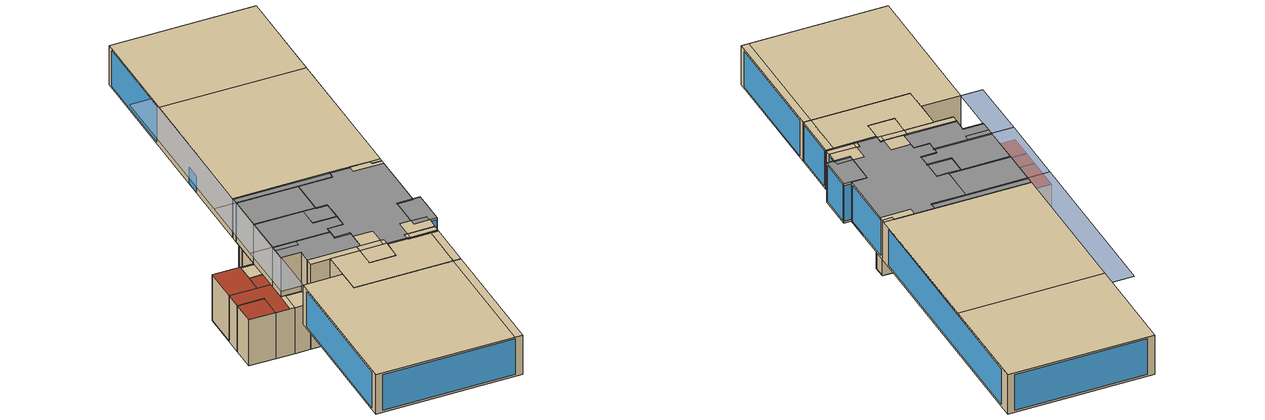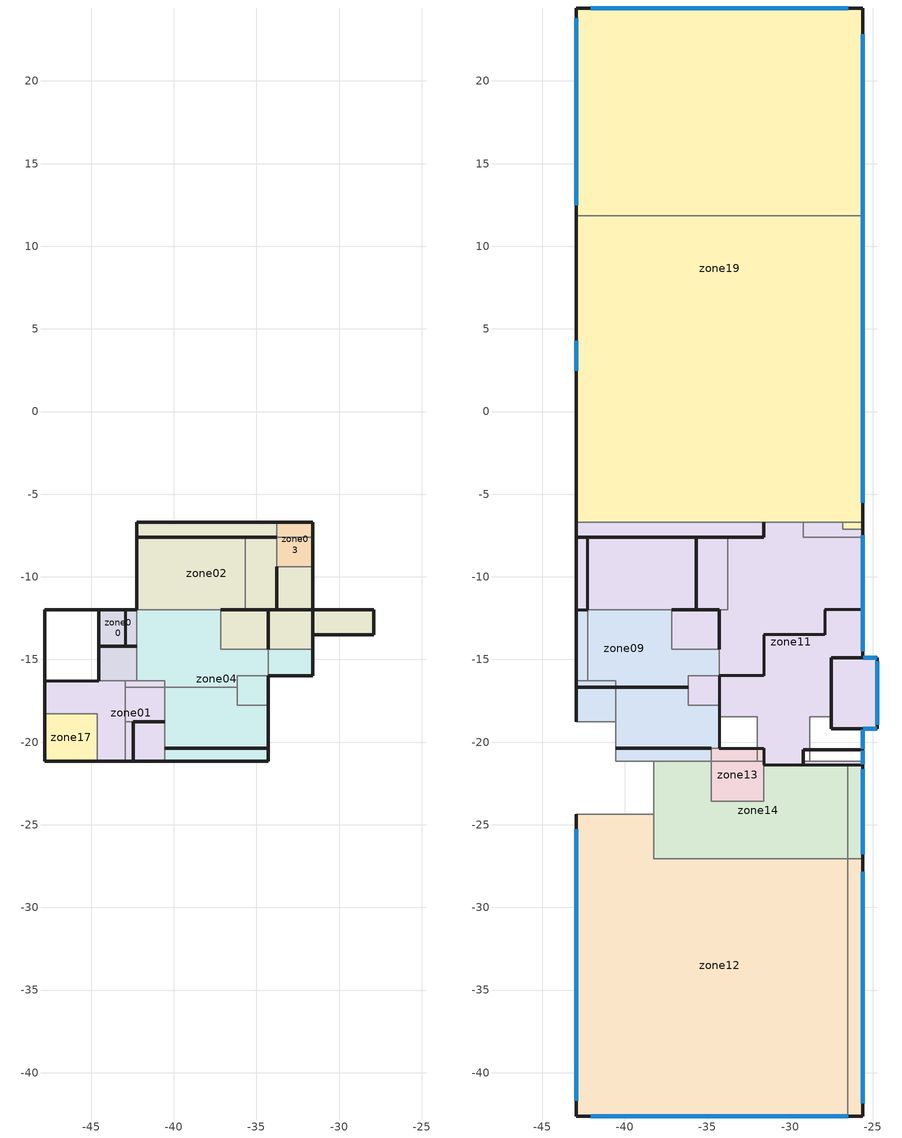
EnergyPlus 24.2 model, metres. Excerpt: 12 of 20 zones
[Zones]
zone01
 floor ground (FL_POLIMI-LC_GroundFloor): -40.55,-16.29 -40.55,-18.78 -42.44,-18.78 -42.44,-21.17 -44.63,-21.17 -44.63,-18.28 -47.82,-18.28 -47.82,-16.29 z-5.95; -40.55,-18.78 -40.55,-21.17 -42.44,-21.17 -42.44,-18.78 z-5.95
 wall outside (WL_POLIMI-LC_FC300): -47.82,-16.29 -47.82,-18.28 / -40.55,-21.17 -42.44,-21.17 -42.44,-18.78 -40.55,-18.78 z-5.95:0.05
 wall outside (WL_POLIMI-LC_IW02): -42.44,-21.17 -44.63,-21.17 z-5.95:0.05
 wall to zone10 (FL_POLIMI-LC_InternalFloor_IH-E): -42.94,-18.78 -42.94,-21.17 -42.44,-21.17 -42.44,-18.78 z0.05
 wall to zone09 (FL_POLIMI-LC_InternalFloor_IH-IH_Toilet): -42.94,-16.68 -42.94,-18.78 -40.55,-18.78 -40.55,-16.68 z0.05; -42.94,-16.29 -42.94,-16.68 -40.55,-16.68 -40.55,-16.29 z0.05
 wall to zone04 (WL_POLIMI-LC_IW02): -40.55,-18.78 -40.55,-16.29 / -42.24,-16.29 -40.55,-16.29 z-5.95:0.05
 wall to zone00 (WL_POLIMI-LC_IW04): -42.24,-16.29 -44.53,-16.29 -47.82,-16.29 z-5.95:0.05
 wall to zone17 (WL_POLIMI-LC_IW02): -47.82,-18.28 -44.63,-18.28 -44.63,-21.17 z-5.95:0.05
 wall to zone10 (Generic Interior Floor): -42.44,-18.78 -42.44,-21.17 -40.55,-21.17 -40.55,-18.78 z0.05
 wall to zone04 (WL_POLIMI-LC_FC300): -40.55,-20.38 -40.55,-21.17 / -40.55,-20.38 -40.55,-18.78 z-5.95:0.05
 roof outside (RF_POLIMI-LC_IH-E): -47.82,-16.29 -47.82,-18.28 -44.63,-18.28 -44.63,-21.17 -42.94,-21.17 -42.94,-16.29 z0.05
zone17
 floor ground (FL_POLIMI-LC_GroundFloor): -44.63,-18.28 -44.63,-21.17 -47.82,-21.17 -47.82,-18.28 z-5.95
 wall outside (WL_POLIMI-LC_IW02): -47.82,-21.17 -44.63,-21.17 z-5.95:0.05
 wall outside (WL_POLIMI-LC_FC300): -47.82,-18.28 -47.82,-21.17 z-5.95:0.05
 roof outside (RF_POLIMI-LC_IH-E): -47.82,-18.28 -47.82,-21.17 -44.63,-21.17 -44.63,-18.28 z0.05
zone04
 floor to zone09 (Generic Interior Floor): -34.77,-20.38 -34.77,-21.17 -40.55,-21.17 -40.55,-20.38 z0.05
 floor to zone13 (FL_POLIMI-LC_InternalFloor_IH-E): -34.27,-20.38 -34.27,-21.17 -34.77,-21.17 -34.77,-20.38 z0.05
 floor ground (FL_POLIMI-LC_GroundFloor): -34.27,-20.38 -34.27,-21.17 -40.55,-21.17 -40.55,-20.38 z-5.95; -31.58,-14.39 -31.58,-15.99 -34.27,-15.99 -34.27,-20.38 -40.55,-20.38 -40.55,-16.29 -42.24,-16.29 -42.24,-12 -37.16,-12 -37.16,-14.39 z-5.95
 floor to zone11 (FL_POLIMI-LC_InternalFloor_IH-E): -31.58,-14.39 -31.58,-15.99 -34.27,-15.99 -34.27,-14.39 z0.05; -34.27,-15.99 -34.27,-17.78 -36.17,-17.78 -36.17,-15.99 z0.05
 wall outside (WL_POLIMI-LC_IW03): -34.27,-20.38 -40.55,-20.38 / -34.27,-20.38 -34.27,-21.17 -40.55,-21.17 z-5.95:0.05
 wall outside (WL_POLIMI-LC_IW02): -31.58,-14.39 -31.58,-15.99 -34.27,-15.99 / -34.27,-20.38 -34.27,-15.99 z-5.95:0.05
 wall to zone09 (FL_POLIMI-LC_InternalFloor_IH-IH_Toilet): -42.24,-12 -42.24,-16.29 -40.55,-16.29 -40.55,-16.68 -36.17,-16.68 -36.17,-15.99 -34.27,-15.99 -34.27,-14.39 -37.16,-14.39 -37.16,-12 z0.05; -40.55,-16.68 -40.55,-20.38 -34.27,-20.38 -34.27,-17.78 -36.17,-17.78 -36.17,-16.68 z0.05
 wall to zone02 (WL_POLIMI-LC_IW02): -34.27,-14.39 -31.58,-14.39 z-5.95:0.05
 wall to zone02 (WL_POLIMI-LC_FC300): -34.27,-14.39 -37.16,-14.39 -37.16,-12 z-5.95:0.05
 wall to zone02 (WL_POLIMI-LC_IW01): -42.24,-12 -37.16,-12 z-5.95:0.05
 wall to zone00 (WL_POLIMI-LC_IW04): -42.24,-12 -42.24,-14.19 / -42.24,-16.29 -42.24,-14.19 z-5.95:0.05
zone02
 floor to zone11 (FL_POLIMI-LC_InternalFloor_IH-E): -27.9,-12 -27.9,-13.49 -31.58,-13.49 -31.58,-12 z0.05; -31.58,-12 -31.58,-14.39 -34.27,-14.39 -34.27,-12 z0.05; -31.58,-9.4 -31.58,-12 -33.77,-12 -33.77,-9.4 z0.05
 floor ground (FL_POLIMI-LC_GroundFloor): -31.58,-12 -31.58,-14.39 -34.27,-14.39 -34.27,-12 z-5.95; -34.27,-12 -34.27,-14.39 -37.16,-14.39 -37.16,-12 z-5.95; -33.77,-7.61 -33.77,-12 -42.24,-12 -42.24,-7.61 z-5.95; -31.58,-9.4 -31.58,-12 -33.77,-12 -33.77,-9.4 z-5.95; -33.77,-6.71 -33.77,-7.61 -42.24,-7.61 -42.24,-6.71 z-5.95
 floor to zone11 (Generic Interior Floor): -34.27,-12 -34.27,-14.39 -37.16,-14.39 -37.16,-12 z0.05; -35.67,-7.61 -35.67,-12 -42.24,-12 -42.24,-7.61 z0.05; -33.77,-6.71 -33.77,-7.61 -42.24,-7.61 -42.24,-6.71 z0.05
 wall outside (WL_POLIMI-LC_IW02): -42.24,-12 -42.24,-7.61 / -33.77,-9.4 -33.77,-12 -34.27,-12 / -31.58,-9.4 -31.58,-12 -27.9,-12 -27.9,-13.49 -31.58,-13.49 -31.58,-14.39 / -31.58,-12 -31.58,-13.49 / -31.58,-12 -33.77,-12 z-5.95:0.05
 wall outside (WL_POLIMI-LC_FC300): -37.16,-12 -34.27,-12 -34.27,-14.39 z-5.95:0.05
 wall outside (WL_POLIMI-LC_IW01): -33.77,-7.61 -42.24,-7.61 z-5.95:0.05
 wall outside (WL_POLIMI-LC_IW03): -42.24,-7.61 -42.24,-6.71 -33.77,-6.71 z-5.95:0.05
 wall ground (FL_POLIMI-LC_GroundFloor): -31.58,-12 -31.58,-13.49 -27.9,-13.49 -27.9,-12 z-5.95
 wall to zone11 (FL_POLIMI-LC_InternalFloor_IH-E): -35.67,-7.61 -35.67,-12 -33.77,-12 -33.77,-7.61 z0.05
 wall to zone03 (WL_POLIMI-LC_IW01): -33.77,-7.61 -33.77,-9.4 z-5.95:0.05
 wall to zone03 (WL_POLIMI-LC_IW02): -31.58,-9.4 -33.77,-9.4 z-5.95:0.05
 wall to zone03 (WL_POLIMI-LC_IW03): -33.77,-6.71 -33.77,-7.61 z-5.95:0.05
zone03
 floor ground (FL_POLIMI-LC_GroundFloor): -31.58,-6.71 -31.58,-9.4 -33.77,-9.4 -33.77,-6.71 z-5.95
 wall outside (WL_POLIMI-LC_IW02): -31.58,-9.4 -31.58,-6.71 -33.77,-6.71 z-5.95:0.05
 wall to zone11 (FL_POLIMI-LC_InternalFloor_IH-E): -33.77,-6.71 -33.77,-7.61 -31.58,-7.61 -31.58,-6.71 z0.05; -33.77,-7.61 -33.77,-9.4 -31.58,-9.4 -31.58,-7.61 z0.05
zone00
 floor ground (FL_POLIMI-LC_GroundFloor): -42.24,-14.19 -42.24,-16.29 -44.53,-16.29 -44.53,-14.19 z-5.95; -42.24,-12 -42.24,-14.19 -44.53,-14.19 -44.53,-12 z-5.95
 floor to zone09 (FL_POLIMI-LC_InternalFloor_IH-IH_Toilet): -42.24,-14.19 -42.24,-16.29 -42.94,-16.29 -42.94,-14.19 z0.05; -42.24,-12 -42.24,-14.19 -42.94,-14.19 -42.94,-12 z0.05
 wall outside (WL_POLIMI-LC_IW05_Toilet): -44.53,-12 -44.53,-14.19 -44.53,-16.29 / -44.53,-14.19 -42.24,-14.19 z-5.95:0.05
 wall outside (WL_POLIMI-LC_IW04): -44.53,-12 -47.82,-12 / -44.53,-12 -42.24,-12 z-5.95:0.05
 wall outside (WL_POLIMI-LC_FC300): -47.82,-16.29 -47.82,-12 z-5.95:0.05
 wall outside (RF_POLIMI-LC_IH-E): -42.94,-12 -42.94,-14.19 -44.53,-14.19 -44.53,-12 z0.05
 wall ground (FL_POLIMI-LC_GroundFloor): -47.82,-12 -47.82,-16.29 -44.53,-16.29 -44.53,-12 z-5.95
 roof outside (RF_POLIMI-LC_IH-E): -44.53,-14.19 -44.53,-16.29 -42.94,-16.29 -42.94,-14.19 z0.05; -47.82,-12 -47.82,-16.29 -44.53,-16.29 -44.53,-12 z0.05
zone12
 floor outside (FL_POLIMI-LC_InternalFloor_IH-E): -25.61,-27.06 -25.61,-42.62 -42.94,-42.62 -42.94,-24.36 -38.26,-24.36 -38.26,-27.06 z0.05
 wall outside (WL_POLIMI-LC_EW02): -42.94,-24.36 -42.94,-42.62 -25.61,-42.62 -25.61,-27.06 z0.05:5.17
 wall to zone14 (WL_POLIMI-LC_IW02): -25.61,-27.06 -38.26,-27.06 -38.26,-24.36 z0.05:5.17
 wall to zone08 (FL_POLIMI-LC_InternalFloor_IH-E): -26.5,-27.06 -26.5,-42.62 -25.61,-42.62 -25.61,-27.06 z5.17
 wall to zone18 (FL_POLIMI-LC_InternalFloor_IH-E): -42.94,-24.36 -42.94,-42.62 -26.5,-42.62 -26.5,-27.06 -38.26,-27.06 -38.26,-24.36 z5.17
 wall to zone10 (WL_POLIMI-LC_IW02): -38.26,-24.36 -42.94,-24.36 z0.05:5.17
 window (curtainWallWindowConstruction_U0.9_SHGC0.67_VT0.8): -25.61,-41.84 -25.61,-27.84 / -42.07,-42.62 -26.48,-42.62 z0.31:4.91
 window (curtainWallWindowConstruction_U0.9_SHGC0.67_VT0.58): -42.94,-25.28 -42.94,-41.71 z0.31:4.91
zone14
 floor outside (FL_POLIMI-LC_InternalFloor_IH-E): -25.61,-21.37 -25.61,-27.06 -38.26,-27.06 -38.26,-21.17 -34.77,-21.17 -34.77,-23.57 -31.58,-23.57 -31.58,-21.37 z0.05
 wall outside (WL_POLIMI-LC_EW02): -25.61,-27.06 -25.61,-21.37 z0.05:5.17
 wall to zone18 (FL_POLIMI-LC_InternalFloor_IH-E): -38.26,-21.17 -38.26,-27.06 -26.5,-27.06 -26.5,-21.37 -31.58,-21.37 -31.58,-23.57 -34.77,-23.57 -34.77,-21.17 z5.17
 wall to zone08 (FL_POLIMI-LC_InternalFloor_IH-E): -26.5,-21.37 -26.5,-27.06 -25.61,-27.06 -25.61,-21.37 z5.17
 wall to zone10 (WL_POLIMI-LC_IW02): -38.26,-21.17 -38.26,-24.36 z0.05:5.17
 wall to zone09 (WL_POLIMI-LC_IW03): -34.77,-21.17 -38.26,-21.17 z0.05:5.17
 wall to zone13 (WL_POLIMI-LC_IW02): -31.58,-21.37 -31.58,-23.57 -34.77,-23.57 -34.77,-21.17 z0.05:5.17
 wall to zone11 (WL_POLIMI-LC_IW02): -29.19,-21.37 -31.58,-21.37 z0.05:5.17
 wall to zone11 (WL_POLIMI-LC_IW03): -25.61,-21.37 -29.19,-21.37 z0.05:5.17
 window (curtainWallWindowConstruction_U0.9_SHGC0.67_VT0.8): -25.61,-26.77 -25.61,-21.66 z0.31:4.91
zone09
 floor to zone07 (FL_POLIMI-LC_InternalFloor_IH-IH_Toilet): -34.27,-17.78 -34.27,-20.38 -40.55,-20.38 -40.55,-18.78 -42.94,-18.78 -42.94,-17.38 -40.15,-17.38 -40.15,-16.68 -36.17,-16.68 -36.17,-17.78 z5.17; -40.15,-16.68 -40.15,-17.38 -42.94,-17.38 -42.94,-16.68 z5.17; -34.27,-14.39 -34.27,-15.99 -36.17,-15.99 -36.17,-16.68 -42.94,-16.68 -42.94,-12 -37.16,-12 -37.16,-14.39 z5.17
 wall outside (WL_POLIMI-LC_IW06_Toilet): -34.77,-20.38 -40.55,-20.38 z0.05:5.17
 wall outside (WL_POLIMI-LC_IW05_Toilet): -36.17,-16.68 -42.94,-16.68 z0.05:5.17
 wall outside (WL_POLIMI-LC_EW03): -42.94,-12 -42.94,-16.68 -42.94,-18.78 z0.05:5.17
 wall to zone13 (WL_POLIMI-LC_IW03): -34.77,-21.17 -34.77,-20.38 z0.05:5.17
 wall to zone10 (WL_POLIMI-LC_IW03): -38.26,-21.17 -40.55,-21.17 z0.05:5.17
 wall to zone07 (Generic Interior Floor): -40.55,-20.38 -40.55,-21.17 -34.77,-21.17 -34.77,-20.38 z5.17
 wall to zone10 (WL_POLIMI-LC_FC300): -40.55,-21.17 -40.55,-20.38 -40.55,-18.78 -42.94,-18.78 z0.05:5.17
 wall to zone11 (WL_POLIMI-LC_IW04): -34.27,-14.39 -34.27,-15.99 -36.17,-15.99 -36.17,-16.68 -36.17,-17.78 -34.27,-17.78 -34.27,-20.38 z0.05:5.17
 wall to zone13 (WL_POLIMI-LC_IW04): -34.27,-20.38 -34.77,-20.38 z0.05:5.17
 wall to zone11 (WL_POLIMI-LC_FC300): -34.27,-14.39 -37.16,-14.39 -37.16,-12 z0.05:5.17
 wall to zone11 (WL_POLIMI-LC_IW01): -37.16,-12 -42.94,-12 z0.05:5.17
zone13
 floor outside (FL_POLIMI-LC_InternalFloor_IH-E): -31.58,-20.38 -31.58,-23.57 -34.77,-23.57 -34.77,-21.17 -34.27,-21.17 -34.27,-20.38 z0.05
 wall to zone11 (WL_POLIMI-LC_IW02): -31.58,-21.37 -31.58,-20.38 -34.27,-20.38 z0.05:5.17
 wall to zone18 (FL_POLIMI-LC_InternalFloor_IH-E): -34.77,-21.17 -34.77,-23.57 -31.58,-23.57 -31.58,-21.17 z5.17
 wall to zone08 (FL_POLIMI-LC_InternalFloor_IH-E): -31.98,-20.38 -31.98,-21.17 -31.58,-21.17 -31.58,-20.38 z5.17
 wall to zone07 (FL_POLIMI-LC_InternalFloor_IH-E): -34.77,-20.38 -34.77,-21.17 -31.98,-21.17 -31.98,-20.38 z5.17
zone11
 floor outside (FL_POLIMI-LC_InternalFloor_IH-E): -25.61,-7.11 -25.61,-12 -31.58,-12 -31.58,-6.71 -26.8,-6.71 -26.8,-7.11 z0.05; -24.71,-14.89 -24.71,-19.18 -27.5,-19.18 -27.5,-14.89 z0.05; -42.24,-6.71 -42.24,-7.61 -42.94,-7.61 -42.94,-6.71 z0.05
 floor to zone08 (FL_POLIMI-LC_InternalFloor_IH-E): -25.61,-7.61 -25.61,-14.89 -27.5,-14.89 -27.5,-18.48 -28.8,-18.48 -28.8,-20.48 -29.19,-20.48 -29.19,-21.17 -31.58,-21.17 -31.58,-20.38 -31.98,-20.38 -31.98,-18.48 -34.27,-18.48 -34.27,-17.78 -36.17,-17.78 -36.17,-15.99 -34.27,-15.99 -34.27,-12 -35.67,-12 -35.67,-7.61 -31.58,-7.61 -31.58,-6.71 -29.19,-6.71 -29.19,-7.61 z5.17; -24.71,-14.89 -24.71,-19.18 -25.61,-19.18 -25.61,-18.48 -27.5,-18.48 -27.5,-14.89 z5.17; -25.61,-21.17 -25.61,-21.37 -26.5,-21.37 -26.5,-21.17 z5.17
 floor to zone18 (FL_POLIMI-LC_InternalFloor_IH-E): -29.19,-21.17 -29.19,-21.37 -31.58,-21.37 -31.58,-21.17 z5.17; -26.5,-21.17 -26.5,-21.37 -29.19,-21.37 -29.19,-21.17 z5.17
 floor to zone03 (FL_POLIMI-LC_InternalFloor_IH-E): -31.58,-7.61 -31.58,-9.4 -33.77,-9.4 -33.77,-7.61 z0.05; -31.58,-6.71 -31.58,-7.61 -33.77,-7.61 -33.77,-6.71 z0.05
 floor to zone06 (FL_POLIMI-LC_InternalFloor_IH-E): -25.61,-18.48 -25.61,-19.18 -27.5,-19.18 -27.5,-18.48 z5.17
 floor to zone08 (Generic Interior Floor): -34.27,-12 -34.27,-14.39 -37.16,-14.39 -37.16,-12 z5.17; -35.67,-7.61 -35.67,-12 -42.94,-12 -42.94,-7.61 z5.17; -31.58,-6.71 -31.58,-7.61 -42.94,-7.61 -42.94,-6.71 z5.17
 wall outside (WL_POLIMI-LC_EW02): -25.61,-20.48 -25.61,-19.18 -24.71,-19.18 -24.71,-14.89 -25.61,-14.89 -25.61,-7.11 / -35.67,-7.61 -35.67,-12 / -25.61,-20.48 -25.61,-21.37 z0.05:5.17
 wall outside (WL_POLIMI-LC_IW02): -25.61,-19.18 -27.5,-19.18 -27.5,-14.89 -25.61,-14.89 z0.05:5.17
 wall outside (WL_POLIMI-LC_IW03): -29.19,-21.37 -29.19,-20.48 -25.61,-20.48 / -31.58,-6.71 -31.58,-7.61 -35.67,-7.61 z0.05:5.17
 wall outside (FL_POLIMI-LC_InternalFloor_IH-E): -31.58,-13.49 -31.58,-15.99 -34.27,-15.99 -34.27,-20.38 -31.58,-20.38 -31.58,-21.37 -29.19,-21.37 -29.19,-20.48 -25.61,-20.48 -25.61,-19.18 -27.5,-19.18 -27.5,-14.89 -25.61,-14.89 -25.61,-12 -27.9,-12 -27.9,-13.49 z0.05; -29.19,-20.48 -29.19,-21.37 -25.61,-21.37 -25.61,-20.48 z0.05; -42.94,-7.61 -42.94,-12 -42.24,-12 -42.24,-7.61 z0.05
 wall outside (WL_POLIMI-LC_FC300): -35.67,-12 -34.27,-12 -34.27,-14.39 / -35.67,-12 -37.16,-12 z0.05:5.17
 wall outside (WL_POLIMI-LC_IW01): -35.67,-7.61 -42.94,-7.61 z0.05:5.17
 wall outside (WL_POLIMI-LC_EW03): -42.94,-7.61 -42.94,-12 z0.05:5.17
 wall outside (WL_POLIMI-LC_EW05): -42.94,-6.71 -42.94,-7.61 z0.05:5.17
 wall to zone06 (FL_POLIMI-LC_InternalFloor_IH-E): -28.8,-18.48 -28.8,-20.48 -25.61,-20.48 -25.61,-19.18 -27.5,-19.18 -27.5,-18.48 z5.17; -28.8,-20.48 -28.8,-21.17 -25.61,-21.17 -25.61,-20.48 z5.17
 wall to zone07 (FL_POLIMI-LC_InternalFloor_IH-IH_Toilet): -34.27,-18.48 -34.27,-20.38 -31.98,-20.38 -31.98,-18.48 z5.17
 wall to zone19 (WL_POLIMI-LC_IW02): -26.8,-7.11 -26.8,-6.71 -31.58,-6.71 / -26.8,-7.11 -25.61,-7.11 z0.05:5.17
 wall to zone08 (FL_POLIMI-LC_InternalFloor_IH-E): -29.19,-6.71 -29.19,-7.61 -25.61,-7.61 -25.61,-7.11 -26.8,-7.11 -26.8,-6.71 z5.17; -29.19,-20.48 -29.19,-21.17 -28.8,-21.17 -28.8,-20.48 z5.17
 wall to zone19 (WL_POLIMI-LC_IW03): -31.58,-6.71 -42.94,-6.71 z0.05:5.17
 window (curtainWallWindowConstruction_U0.9_SHGC0.67_VT0.8): -25.61,-20.41 -25.61,-19.24 / -25.61,-14.5 -25.61,-7.5 / -25.56,-19.18 -24.76,-19.18 / -24.71,-18.96 -24.71,-15.1 / -25.61,-20.52 -25.61,-21.33 z0.31:4.91
 window (curtainWallWindowConstruction_U0.9_SHGC0.67_VT0.58): -24.76,-14.89 -25.56,-14.89 z0.31:4.91
zone19
 floor outside (FL_POLIMI-LC_InternalFloor_IH-E): -25.61,24.41 -25.61,-7.11 -26.8,-7.11 -26.8,-6.71 -42.94,-6.71 -42.94,24.41 z0.05
 wall outside (WL_POLIMI-LC_EW02): -25.61,-7.11 -25.61,24.41 -42.94,24.41 z0.05:5.17
 wall outside (WL_POLIMI-LC_EW05): -42.94,24.41 -42.94,-6.71 z0.05:5.17
 wall to zone16 (FL_POLIMI-LC_InternalFloor_IH-E): -42.94,24.41 -42.94,11.85 -25.61,11.85 -25.61,24.41 z5.17
 wall to zone15 (FL_POLIMI-LC_InternalFloor_IH-E): -42.94,11.85 -42.94,-6.71 -25.61,-6.71 -25.61,11.85 z5.17
 wall to zone08 (FL_POLIMI-LC_InternalFloor_IH-E): -26.8,-6.71 -26.8,-7.11 -25.61,-7.11 -25.61,-6.71 z5.17
 window (curtainWallWindowConstruction_U0.9_SHGC0.67_VT0.8): -25.61,-5.53 -25.61,22.84 z0.31:4.91
 window (curtainWallWindowConstruction_U0.9_SHGC0.67_VT0.58): -26.48,24.41 -42.07,24.41 / -42.94,23.79 -42.94,12.47 z0.31:4.91
 window (windowConstruction_U0.9_SHGC0.67_VT0.58): -42.94,4.28 -42.94,2.48 z0.1:2.2
shading: -42.94,-16.68 -42.94,-24.36 -45.53,-24.36 -45.53,-16.68 z5.17; -42.94,-7.61 -42.94,-16.68 -45.53,-16.68 -45.53,-7.61 z5.17; -42.94,13.64 -42.94,-7.61 -45.53,-7.61 -45.53,13.64 z5.17
[Building]
building10: North Axis=45; Terrain=City; Solar Distribution=FullExterior
[SizingPeriod:DesignDay] Day of Month=21; DryBulb Temperature Range Modifier Type=DefaultMultipliers; Barometric Pressure=75958; Wind Direction=0; Rain Indicator=No; Snow Indicator=No; Daylight Saving Time Indicator=No; Solar Model Indicator=ASHRAEClearSky
Name | Month | Day Type | Maximum DryBulb Temperature | Daily DryBulb Temperature Range | Humidity Condition Type | Wetbulb or DewPoint at Maximum DryBulb | Wind Speed | Sky Clearness
Grigna.Settentrion Ann Htg 99.6% Condns DB | 3 | WinterDesignDay | -12.1 | 0 | Wetbulb | -12.1 | 6.71 | 0
Grigna.Settentrion Ann Clg .4% Condns DP=>MDB | 8 | SummerDesignDay | 25.8 | 9 | Dewpoint | 17.7 | 3.35 | 1
[Site:WaterMainsTemperature]
Calculation Method=Correlation; Annual Average Outdoor Air Temperature=6.85; Maximum Difference In Monthly Average Outdoor Air Temperatures=4
[Material] Thermal Absorptance=0.9
Name | Roughness | Thickness | Conductivity | Density | Specific Heat | Solar Absorptance | Visible Absorptance
Generic LW Concrete | MediumRough | 0.1 | 0.53 | 1280 | 840 | 0.8 | 0.8
Generic Ceiling Air Gap | Smooth | 0.1 | 0.556 | 1.28 | 1000 | 0.7 | 0.7
Generic Acoustic Tile | MediumSmooth | 0.02 | 0.06 | 368 | 590 | 0.2 | 0.2
[MATERIAL] Roughness=MediumRough; Solar Absorptance=0.7; Visible Absorptance=0.7
Name | Thickness | Conductivity | Density | Specific Heat | Thermal Absorptance
dtu_MT_POLIMI_Intonaco gesso puro-0.01; dtu_MT__POLIMI_Intonaco interno-0.01 | 0.01 | 0.35 | 1200 | 999 | 0.9
dtu_MT_POLIMI_Camera d'aria fortemente ventilata-0.35 | 0.35 | 0.285 | 1 | 1004 | 0.7
dtu_MT_POLIMI_Isolante rigido-0.1 | 0.1 | 0.04 | 30 | 1452 | 0.95
dtu_MT_POLIMI_Isolante rigido-0.08 | 0.08 | 0.04 | 30 | 1452 | 0.95
Calcestruzzo- gettato in opera-0.26 | 0.26 | 1.046 | 2300 | 657 | 0.95
dtu_MT__POLIMI_Intonaco interno-0.015 | 0.015 | 0.35 | 1200 | 999 | 0.9
dtu_MT_POLIMI_Piastrelle-0.015 | 0.015 | 1.3 | 2300 | 839 | 0.9
dtu_MT_Solaio laterocemento-0.15 | 0.15 | 0.66 | 1100 | 839 | 0.95
dtu_MT_POLIMI_Pavimento industriale-0.06 | 0.06 | 1.046 | 2300 | 657 | 0.95
dtu_MT_POLIMI_Magrone-0.1 | 0.1 | 1.046 | 2300 | 657 | 0.95
dtu_MT_POLIMI_CLS-0.25 | 0.25 | 1.046 | 2300 | 657 | 0.95
dtu_MT_POLIMI_Camera d'aria non ventilata-0.065 | 0.065 | 1 | 1 | 1003 | 0.7
dtu_MT_Massetto-0.15 | 0.15 | 1.2 | 1700 | 1000 | 0.95
dtu_MT_POLIMI_CLS-0.425 | 0.425 | 1.046 | 2300 | 657 | 0.95
dtu_MT_POLIMI_Camera d'aria fortemente ventilata-0.035 | 0.035 | 0.285 | 1 | 1004 | 0.7
dtu_MT_POLIMI_Linoleum-0.01 | 0.01 | 0.041 | 50 | 2301 | 0.95
dtu_MT_POLIMI_Membrana impermeabilizzante-0.005 | 0.005 | 0.23 | 1100 | 1000 | 0.95
dtu_MT_Calcestruzzo armato-0.3 | 0.3 | 2.3 | 2399.96 | 1000 | 0.85
dtu_MT_POLIMI_Isolante rigido-0.06 | 0.06 | 0.04 | 30 | 1452 | 0.95
dtu_MT_POLIMI_CLS-0.05 | 0.05 | 1.046 | 2300 | 657 | 0.95
dtu_MT_POLIMI_Massetto-0.12 | 0.12 | 1.2 | 1700 | 1000 | 0.95
dtu_MT_POLIMI_Camera d'aria debolmente ventilata-0.26 | 0.26 | 1 | 1 | 1004 | 0.7
dtu_MT_POLIMI_Camera d'aria debolmente ventilata-0.265 | 0.265 | 1 | 1 | 1004 | 0.7
dtu_MT_POLIMI_Piastrelle-0.01 | 0.01 | 1.3 | 2300 | 839 | 0.9
dtu_MT_POLIMI_Isolante morbido-0.04 | 0.04 | 0.04 | 80 | 1028 | 0.95
dtu_MT_POLIMI_Ghiaia-0.08; dtu_MT_POLIMI_Massetto-0.08 | 0.08 | 1.2 | 1700 | 1000 | 0.95
dtu_MT__POLIMI_Intonaco interno-0.02 | 0.02 | 0.35 | 1200 | 999 | 0.9
dtu_MT_POLIMI_Gypsum Board-0.025 | 0.025 | 0.21 | 900 | 1000 | 0.9
dtu_MT_Ghiaia-0.2 | 0.2 | 1.2 | 1700 | 1000 | 0.95
dtu_MT_POLIMI_Camera d'aria fortemente ventilata-0.425 | 0.425 | 0.285 | 1 | 1004 | 0.7
dtu_MT_POLIMI_Pannello in alluminio-0.005 | 0.005 | 220 | 2700 | 896 | 0.2
dtu_MT_POLIMI_Isolante morbido-0.065 | 0.065 | 0.04 | 80 | 1028 | 0.95
dtu_MT_POLIMI_Camera d'aria non ventilata-0.04 | 0.04 | 1 | 1 | 1003 | 0.7
[WINDOWMATERIAL:SIMPLEGLAZINGSYSTEM] UFactor=0.9; Solar Heat Gain Coefficient=0.67
Name | Visible Transmittance
windowConstruction_U0.9_SHGC0.67_VT0.58 Material; curtainWallWindowConstruction_U0.9_SHGC0.67_VT0.58 Material | 0.58
curtainWallWindowConstruction_U0.9_SHGC0.67_VT0.8 Material | 0.8
[Construction]
Generic Interior Floor: Generic Acoustic Tile, Generic Ceiling Air Gap, Generic LW Concrete
[CONSTRUCTION]
WL_POLIMI-LC_EW02: dtu_MT_POLIMI_Pannello in alluminio-0.005, dtu_MT_POLIMI_Camera d'aria fortemente ventilata-0.035, dtu_MT_POLIMI_Isolante rigido-0.1, dtu_MT_POLIMI_Membrana impermeabilizzante-0.005, dtu_MT_POLIMI_Camera d'aria debolmente ventilata-0.26, dtu_MT_POLIMI_Isolante morbido-0.065, dtu_MT_POLIMI_Gypsum Board-0.025, dtu_MT__POLIMI_Intonaco interno-0.01
WL_POLIMI-LC_EW03: dtu_MT_POLIMI_Pannello in alluminio-0.005, dtu_MT_POLIMI_Camera d'aria fortemente ventilata-0.035, dtu_MT_POLIMI_Isolante rigido-0.1, dtu_MT_POLIMI_Membrana impermeabilizzante-0.005, dtu_MT_POLIMI_Camera d'aria debolmente ventilata-0.265, dtu_MT_POLIMI_CLS-0.425, dtu_MT_POLIMI_Isolante morbido-0.065, dtu_MT_POLIMI_Gypsum Board-0.025, dtu_MT__POLIMI_Intonaco interno-0.01
WL_POLIMI-LC_FC300: dtu_MT__POLIMI_Intonaco interno-0.015, Calcestruzzo- gettato in opera-0.26, dtu_MT__POLIMI_Intonaco interno-0.015
WL_POLIMI-LC_EW05: dtu_MT_POLIMI_Pannello in alluminio-0.005, dtu_MT_POLIMI_Camera d'aria fortemente ventilata-0.035, dtu_MT_POLIMI_Isolante rigido-0.1, dtu_MT_POLIMI_Membrana impermeabilizzante-0.005, dtu_MT_POLIMI_Camera d'aria debolmente ventilata-0.265, dtu_MT_POLIMI_Camera d'aria fortemente ventilata-0.425, dtu_MT_POLIMI_Isolante morbido-0.065, dtu_MT_POLIMI_Gypsum Board-0.025, dtu_MT__POLIMI_Intonaco interno-0.01
WL_POLIMI-LC_IW02: dtu_MT__POLIMI_Intonaco interno-0.01, dtu_MT_POLIMI_Gypsum Board-0.025, dtu_MT_POLIMI_Isolante morbido-0.04, dtu_MT_POLIMI_Camera d'aria non ventilata-0.065, dtu_MT_POLIMI_Isolante morbido-0.04, dtu_MT_POLIMI_Gypsum Board-0.025, dtu_MT_POLIMI_Intonaco gesso puro-0.01
WL_POLIMI-LC_IW03: dtu_MT__POLIMI_Intonaco interno-0.01, dtu_MT_POLIMI_Gypsum Board-0.025, dtu_MT_POLIMI_Isolante morbido-0.065
WL_POLIMI-LC_IW04: dtu_MT__POLIMI_Intonaco interno-0.01, dtu_MT_POLIMI_Gypsum Board-0.025, dtu_MT_POLIMI_Isolante morbido-0.04, dtu_MT_POLIMI_Camera d'aria non ventilata-0.065, dtu_MT_POLIMI_Isolante morbido-0.04, dtu_MT_POLIMI_Gypsum Board-0.025, dtu_MT_POLIMI_Intonaco gesso puro-0.01, dtu_MT_POLIMI_Piastrelle-0.015
WL_POLIMI-LC_IW06_Toilet: dtu_MT_POLIMI_Camera d'aria non ventilata-0.065, dtu_MT_POLIMI_Isolante morbido-0.04, dtu_MT_POLIMI_Gypsum Board-0.025, dtu_MT_POLIMI_Intonaco gesso puro-0.01, dtu_MT_POLIMI_Piastrelle-0.015
WL_POLIMI-LC_IW01: dtu_MT_POLIMI_Intonaco gesso puro-0.01, dtu_MT_POLIMI_Gypsum Board-0.025, dtu_MT_POLIMI_Isolante morbido-0.04, dtu_MT_POLIMI_Camera d'aria non ventilata-0.04, dtu_MT_Calcestruzzo armato-0.3, dtu_MT__POLIMI_Intonaco interno-0.02
WL_POLIMI-LC_IW05_Toilet: dtu_MT_POLIMI_Piastrelle-0.015, dtu_MT__POLIMI_Intonaco interno-0.01, dtu_MT_POLIMI_Gypsum Board-0.025, dtu_MT_POLIMI_Isolante morbido-0.04, dtu_MT_POLIMI_Camera d'aria non ventilata-0.065, dtu_MT_POLIMI_Isolante morbido-0.04, dtu_MT_POLIMI_Gypsum Board-0.025, dtu_MT_POLIMI_Intonaco gesso puro-0.01, dtu_MT_POLIMI_Piastrelle-0.015
FL_POLIMI-LC_InternalFloor_IH-E: dtu_MT_POLIMI_Linoleum-0.01, dtu_MT_Massetto-0.15, dtu_MT_POLIMI_Isolante rigido-0.1, dtu_MT_Solaio laterocemento-0.15, dtu_MT__POLIMI_Intonaco interno-0.02
FL_POLIMI-LC_GroundFloor: dtu_MT_POLIMI_Pavimento industriale-0.06, dtu_MT_POLIMI_Massetto-0.08, dtu_MT_POLIMI_Isolante rigido-0.06, dtu_MT_POLIMI_CLS-0.05, dtu_MT_POLIMI_Camera d'aria fortemente ventilata-0.35, dtu_MT_POLIMI_Magrone-0.1, dtu_MT_Ghiaia-0.2
FL_POLIMI-LC_InternalFloor_IH-IH_Toilet: dtu_MT_POLIMI_Piastrelle-0.01, dtu_MT_Massetto-0.15, dtu_MT_POLIMI_Isolante rigido-0.1, dtu_MT_Solaio laterocemento-0.15, dtu_MT__POLIMI_Intonaco interno-0.02
RF_POLIMI-LC_IH-E: dtu_MT_POLIMI_Ghiaia-0.08, dtu_MT_POLIMI_Massetto-0.12, dtu_MT_POLIMI_Isolante rigido-0.08, dtu_MT_POLIMI_CLS-0.25
windowConstruction_U0.9_SHGC0.67_VT0.58: windowConstruction_U0.9_SHGC0.67_VT0.58 Material
curtainWallWindowConstruction_U0.9_SHGC0.67_VT0.8: curtainWallWindowConstruction_U0.9_SHGC0.67_VT0.8 Material
curtainWallWindowConstruction_U0.9_SHGC0.67_VT0.58: curtainWallWindowConstruction_U0.9_SHGC0.67_VT0.58 Material
[Zone] Multiplier=1
Name | Ceiling Height | Volume | Floor Area
zone12 | 5.12 | 1445.33 | 564.582
zone14 | 5.12 | 335.987 | 131.245
zone09 | 5.12 | -483.702 | 126.178
zone13 | 5.12 | 52.0894 | 20.3474
zone11 | 5.12 | -511.706 | 367.744
zone01 | 6 | -80.342 | 38.0024
zone17 | 6 | 55.3196 | 9.21993
zone04 | 6 | -893.885 | 124.449
zone02 | 6 | 463.404 | 138.617
zone19 | 5.12 | 2764 | 1079.69
zone03 | 6 | 35.4093 | 11.8031
zone00 | 6 | -168.6 | 26.9146
[People] Number of People Calculation Method=People/Area; Fraction Radiant=0.3; Sensible Heat Fraction=autocalculate; Activity Level Schedule=Seated Adult Activity
Name | Zone or ZoneList or Space or SpaceList | Number of People Schedule | People per Floor Area
Generic Office People..zone12 | zone12 | OccSch_Unoccupied | 0.8
Generic Office People..zone14 | zone14 | OccSch_Unoccupied | 0.3
Generic Office People..zone09 | zone09 | OccSch_Unoccupied | 0
Generic Office People..zone13 | zone13 | OccSch_Unoccupied | 0
Generic Office People..zone11 | zone11 | OccSch_Unoccupied | 0
Generic Office People..zone01 | zone01 | OccSch_Unoccupied | 0
Generic Office People..zone17 | zone17 | OccSch_Unoccupied | 0
Generic Office People..zone04 | zone04 | OccSch_Unoccupied | 0
Generic Office People..zone02 | zone02 | OccSch_Unoccupied | 0
Generic Office People..zone19 | zone19 | Generic Office Occupancy | 0.12
Generic Office People..zone03 | zone03 | OccSch_Unoccupied | 0
Generic Office People..zone00 | zone00 | OccSch_Unoccupied | 0
[Lights] Design Level Calculation Method=Watts/Area; Lighting Level=300; Watts per Floor Area=6; Return Air Fraction=0; Fraction Radiant=0.7; Fraction Visible=0.2
Name | Zone or ZoneList or Space or SpaceList | Schedule
Generic Office Lighting..zone12 | zone12 | LghSch_Costant
Generic Office Lighting..zone14 | zone14 | LghSch_Unoccupied
Generic Office Lighting..zone09 | zone09 | LghSch_Costant
Generic Office Lighting..zone13 | zone13 | LghSch_Unoccupied
Generic Office Lighting..zone11 | zone11 | AlwaysOff
Generic Office Lighting..zone01 | zone01 | LghSch_Costant
Generic Office Lighting..zone17 | zone17 | LghSch_Costant
Generic Office Lighting..zone04 | zone04 | LghSch_Unoccupied
Generic Office Lighting..zone02 | zone02 | AlwaysOff
Generic Office Lighting..zone19 | zone19 | LghSch_A0.1/A0.2
Generic Office Lighting..zone03 | zone03 | LghSch_Costant
Generic Office Lighting..zone00 | zone00 | LghSch_Costant
[ElectricEquipment] Design Level Calculation Method=Watts/Area; Fraction Latent=0; Fraction Radiant=0.5; Fraction Lost=0
Name | Zone or ZoneList or Space or SpaceList | Schedule | Watts per Floor Area
Generic Office Equipment..zone12 | zone12 | EqpSch_Unoccupied | 0
Generic Office Equipment..zone14 | zone14 | EqpSch_Unoccupied | 0
Generic Office Equipment..zone09 | zone09 | EqpSch_Unoccupied | 0
Generic Office Equipment..zone13 | zone13 | EqpSch_Unoccupied | 0
Generic Office Equipment..zone11 | zone11 | AlwaysOff | 0
Generic Office Equipment..zone01 | zone01 | EqpSch_Costant | 2
Generic Office Equipment..zone17 | zone17 | EqpSch_Costant | 2
Generic Office Equipment..zone04 | zone04 | EqpSch_Costant | 2
Generic Office Equipment..zone02 | zone02 | AlwaysOff | 0
Generic Office Equipment..zone19 | zone19 | Generic Office Occupancy | 8.1
Generic Office Equipment..zone03 | zone03 | EqpSch_Costant | 2
Generic Office Equipment..zone00 | zone00 | EqpSch_Costant | 2
[ZoneInfiltration:DesignFlowRate] Schedule=Generic Office Infiltration; Design Flow Rate Calculation Method=Flow/ExteriorArea; Flow Rate per Exterior Surface Area=0.0001; Constant Term Coefficient=1; Temperature Term Coefficient=0; Velocity Term Coefficient=0
Name | Zone or ZoneList or Space or SpaceList
ZoneInfiltration_zone12 | zone12
ZoneInfiltration_zone14 | zone14
ZoneInfiltration_zone09 | zone09
ZoneInfiltration_zone13 | zone13
ZoneInfiltration_zone11 | zone11
ZoneInfiltration_zone01 | zone01
ZoneInfiltration_zone17 | zone17
ZoneInfiltration_zone04 | zone04
ZoneInfiltration_zone02 | zone02
ZoneInfiltration_zone19 | zone19
ZoneInfiltration_zone03 | zone03
ZoneInfiltration_zone00 | zone00
[HVACTemplate:Thermostat] Heating Setpoint Schedule=Generic room Heating; Cooling Setpoint Schedule=Generic room Cooling
Room Setpoint..zone12; Room Setpoint..zone14; Room Setpoint..zone08; Room Setpoint..zone18; Room Setpoint..zone10; Room Setpoint..zone09; Room Setpoint..zone13; Room Setpoint..zone11; Room Setpoint..zone06; Room Setpoint..zone15; Room Setpoint..zone16; Room Setpoint..zone05; Room Setpoint..zone07; Room Setpoint..zone01; Room Setpoint..zone17; Room Setpoint..zone04; Room Setpoint..zone02; Room Setpoint..zone19; Room Setpoint..zone03; Room Setpoint..zone00
[HVACTemplate:Zone:IdealLoadsAirSystem] Maximum Heating Supply Air Temperature=50; Minimum Cooling Supply Air Temperature=13; Heating Limit=LimitCapacity; Maximum Sensible Heating Capacity=Autosize; Cooling Limit=LimitFlowRateAndCapacity; Maximum Cooling Air Flow Rate=Autosize; Maximum Total Cooling Capacity=Autosize; Dehumidification Control Type=Humidistat; Humidification Control Type=Humidistat; Outdoor Air Method=DetailedSpecification; Demand Controlled Ventilation Type=None; Outdoor Air Economizer Type=DifferentialDryBulb; Heat Recovery Type=None; Sensible Heat Recovery Effectiveness=0; Latent Heat Recovery Effectiveness=0
Name | Template Thermostat | System Availability Schedule | Heating Availability Schedule | Cooling Availability Schedule | Dehumidification Setpoint | Humidification Setpoint | Design Specification Outdoor Air Object
zone12 | Room Setpoint..zone12 | VntSch_AHU | HtnSch_AHU | ClnSch_AHU | 70 | 40 | outdoorAir..zone12
zone14 | Room Setpoint..zone14 | VntSch_AHU | HtnSch_AHU | ClnSch_AHU | 70 | 40 | outdoorAir..zone14
zone09 | Room Setpoint..zone09 | VntSch_AHU | HtnSch_AHU | ClnSch_AHU | 70 | 40 | outdoorAir..zone09
zone13 | Room Setpoint..zone13 | VntSch_AHU | HtnSch_AHU | ClnSch_AHU | 70 | 40 | outdoorAir..zone13
zone11 | Room Setpoint..zone11 | AlwaysOff | AlwaysOff | AlwaysOff | 70 | 40 | outdoorAir..zone11
zone01 | Room Setpoint..zone01 | AlwaysOff | AlwaysOff | AlwaysOff | 70 | 40 | outdoorAir..zone01
zone17 | Room Setpoint..zone17 | VntSch_AHU | HtnSch_AHU | ClnSch_AHU | 70 | 40 | outdoorAir..zone17
zone04 | Room Setpoint..zone04 | AlwaysOff | AlwaysOff | AlwaysOff | 70 | 40 | outdoorAir..zone04
zone02 | Room Setpoint..zone02 | AlwaysOff | AlwaysOff | AlwaysOff | 70 | 40 | outdoorAir..zone02
zone19 | Room Setpoint..zone19 | VntSch_AHU | HtnSch_AHU | ClnSch_AHU | 70 | 40 | outdoorAir..zone19
zone03 | Room Setpoint..zone03 | AlwaysOff | AlwaysOff | AlwaysOff | 70 | 40 | outdoorAir..zone03
zone00 | Room Setpoint..zone00 | VntSch_AHU | HtnSch_AHU | ClnSch_AHU | 100 | 0 | outdoorAir..zone00
[DesignSpecification:OutdoorAir] Outdoor Air Flow per Zone=0; Outdoor Air Flow Air Changes per Hour=0
Name | Outdoor Air Method | Outdoor Air Flow per Person | Outdoor Air Flow per Zone Floor Area | Outdoor Air Schedule
outdoorAir..zone12 | Flow/Area | 0.007 | 0.00481128
outdoorAir..zone14 | Flow/Area | 0.007 | 0.00183147
outdoorAir..zone09; outdoorAir..zone00 | Flow/Area | 0 | 0.008
outdoorAir..zone13; outdoorAir..zone11; outdoorAir..zone17; outdoorAir..zone04; outdoorAir..zone02; outdoorAir..zone03 | Flow/Area | 0 | 0
outdoorAir..zone01 | Flow/Area | 0 | 0.001
outdoorAir..zone19 | Flow/Person | 0.007 | 0.00156475 | VAV_Generic Office Occupancy
[WaterUse:Equipment] EndUse Subcategory=General; Flow Rate Fraction Schedule=Office room dayschedule
Name | Peak Flow Rate | Target Temperature Schedule | Hot Water Supply Temperature Schedule | Zone | Sensible Fraction Schedule | Latent Fraction Schedule
Office Hot Water..zone12 | 1.56828e-05 | Office Hot Water..zone12_SHW_Target | Office Hot Water..zone12_SHW_Target | zone12 | Office Hot Water..zone12_SHW_Sensible | Office Hot Water..zone12_SHW_Latent
Office Hot Water..zone14 | 3.64569e-06 | Office Hot Water..zone14_SHW_Target | Office Hot Water..zone14_SHW_Target | zone14 | Office Hot Water..zone14_SHW_Sensible | Office Hot Water..zone14_SHW_Latent
Office Hot Water..zone09 | 3.50494e-06 | Office Hot Water..zone09_SHW_Target | Office Hot Water..zone09_SHW_Target | zone09 | Office Hot Water..zone09_SHW_Sensible | Office Hot Water..zone09_SHW_Latent
Office Hot Water..zone13 | 5.65206e-07 | Office Hot Water..zone13_SHW_Target | Office Hot Water..zone13_SHW_Target | zone13 | Office Hot Water..zone13_SHW_Sensible | Office Hot Water..zone13_SHW_Latent
Office Hot Water..zone11 | 1.02151e-05 | Office Hot Water..zone11_SHW_Target | Office Hot Water..zone11_SHW_Target | zone11 | Office Hot Water..zone11_SHW_Sensible | Office Hot Water..zone11_SHW_Latent
Office Hot Water..zone01 | 1.05562e-06 | Office Hot Water..zone01_SHW_Target | Office Hot Water..zone01_SHW_Target | zone01 | Office Hot Water..zone01_SHW_Sensible | Office Hot Water..zone01_SHW_Latent
Office Hot Water..zone17 | 2.56109e-07 | Office Hot Water..zone17_SHW_Target | Office Hot Water..zone17_SHW_Target | zone17 | Office Hot Water..zone17_SHW_Sensible | Office Hot Water..zone17_SHW_Latent
Office Hot Water..zone04 | 3.45692e-06 | Office Hot Water..zone04_SHW_Target | Office Hot Water..zone04_SHW_Target | zone04 | Office Hot Water..zone04_SHW_Sensible | Office Hot Water..zone04_SHW_Latent
Office Hot Water..zone02 | 3.85047e-06 | Office Hot Water..zone02_SHW_Target | Office Hot Water..zone02_SHW_Target | zone02 | Office Hot Water..zone02_SHW_Sensible | Office Hot Water..zone02_SHW_Latent
Office Hot Water..zone19 | 2.99913e-05 | Office Hot Water..zone19_SHW_Target | Office Hot Water..zone19_SHW_Target | zone19 | Office Hot Water..zone19_SHW_Sensible | Office Hot Water..zone19_SHW_Latent
Office Hot Water..zone03 | 3.27864e-07 | Office Hot Water..zone03_SHW_Target | Office Hot Water..zone03_SHW_Target | zone03 | Office Hot Water..zone03_SHW_Sensible | Office Hot Water..zone03_SHW_Latent
Office Hot Water..zone00 | 7.47629e-07 | Office Hot Water..zone00_SHW_Target | Office Hot Water..zone00_SHW_Target | zone00 | Office Hot Water..zone00_SHW_Sensible | Office Hot Water..zone00_SHW_Latent
[Schedule:Day:Interval]
Simple Weekday: No, 09:00, 0, 17:00, 1, 24:00, 0
OfficeMedium INFIL_SCH_PNNL_Default: No, 24:00, 1
OfficeMedium INFIL_SCH_PNNL_Wkdy_SmrDsn; OfficeMedium INFIL_SCH_PNNL_Wkdy: No, 06:00, 1, 22:00, 0.25, 24:00, 1
OfficeMedium INFIL_SCH_PNNL_Sat_WntrDsn; OfficeMedium INFIL_SCH_PNNL_Sat: No, 06:00, 1, 18:00, 0.25, 24:00, 1
OfficeMedium BLDG_OCC_SCH_Default: No, 06:00, 0, 18:00, 0.05, 24:00, 0
OfficeMedium BLDG_OCC_SCH_SmrDsn: No, 06:00, 0, 22:00, 1, 24:00, 0.05
OfficeMedium BLDG_OCC_SCH_WntrDsn: No, 24:00, 0
OfficeMedium BLDG_OCC_SCH_Wkdy: No, 06:00, 0, 07:00, 0.1, 08:00, 0.2, 12:00, 0.95, 13:00, 0.5, 17:00, 0.95, 18:00, 0.3, 22:00, 0.1, 24:00, 0.05
OfficeMedium BLDG_OCC_SCH_Sat: No, 06:00, 0, 08:00, 0.1, 12:00, 0.3, 17:00, 0.1, 19:00, 0.05, 24:00, 0
[SCHEDULE:DAY:INTERVAL]
OfficeMedium BLDG_VAV_SCH_Default: No, 06:00, 0.214, 18:00, 0.214, 24:00, 0.214
OfficeMedium BLDG_VAV_SCH_SmrDsn: No, 06:00, 0.214, 22:00, 1, 24:00, 0.214
OfficeMedium BLDG_VAV_SCH_WntrDsn: No, 24:00, 0.214
OfficeMedium BLDG_VAV_SCH_Wkdy: No, 06:00, 0.214, 07:00, 0.214, 08:00, 0.214, 12:00, 0.95, 13:00, 0.5, 17:00, 0.95, 18:00, 0.3, 22:00, 0.214, 24:00, 0.214
OfficeMedium BLDG_VAV_SCH_Sat: No, 06:00, 0.214, 08:00, 0.214, 12:00, 0.3, 17:00, 0.214, 19:00, 0.214, 24:00, 0.214
[Schedule:Week:Daily]
Office room dayschedule_Week 1: Simple Weekday, Simple Weekday, Simple Weekday, Simple Weekday, Simple Weekday, Simple Weekday, Simple Weekday, Simple Weekday, Simple Weekday, Simple Weekday, Simple Weekday, Simple Weekday
Generic Office Infiltration_Week 1: OfficeMedium INFIL_SCH_PNNL_Default, OfficeMedium INFIL_SCH_PNNL_Wkdy, OfficeMedium INFIL_SCH_PNNL_Wkdy, OfficeMedium INFIL_SCH_PNNL_Wkdy, OfficeMedium INFIL_SCH_PNNL_Wkdy, OfficeMedium INFIL_SCH_PNNL_Wkdy, OfficeMedium INFIL_SCH_PNNL_Sat, OfficeMedium INFIL_SCH_PNNL_Default, OfficeMedium INFIL_SCH_PNNL_Wkdy_SmrDsn, OfficeMedium INFIL_SCH_PNNL_Sat_WntrDsn, OfficeMedium INFIL_SCH_PNNL_Default, OfficeMedium INFIL_SCH_PNNL_Default
Generic Office Occupancy_Week 1: OfficeMedium BLDG_OCC_SCH_Default, OfficeMedium BLDG_OCC_SCH_Wkdy, OfficeMedium BLDG_OCC_SCH_Wkdy, OfficeMedium BLDG_OCC_SCH_Wkdy, OfficeMedium BLDG_OCC_SCH_Wkdy, OfficeMedium BLDG_OCC_SCH_Wkdy, OfficeMedium BLDG_OCC_SCH_Sat, OfficeMedium BLDG_OCC_SCH_Default, OfficeMedium BLDG_OCC_SCH_SmrDsn, OfficeMedium BLDG_OCC_SCH_WntrDsn, OfficeMedium BLDG_OCC_SCH_Default, OfficeMedium BLDG_OCC_SCH_Default
[SCHEDULE:WEEK:DAILY]
VAV_Generic Office Occupancy_Week 1: OfficeMedium BLDG_VAV_SCH_Default, OfficeMedium BLDG_VAV_SCH_Wkdy, OfficeMedium BLDG_VAV_SCH_Wkdy, OfficeMedium BLDG_VAV_SCH_Wkdy, OfficeMedium BLDG_VAV_SCH_Wkdy, OfficeMedium BLDG_VAV_SCH_Wkdy, OfficeMedium BLDG_VAV_SCH_Sat, OfficeMedium BLDG_VAV_SCH_Default, OfficeMedium BLDG_VAV_SCH_SmrDsn, OfficeMedium BLDG_VAV_SCH_WntrDsn, OfficeMedium BLDG_VAV_SCH_Default, OfficeMedium BLDG_VAV_SCH_Default
[Schedule:Year]
Office room dayschedule: Office room dayschedule_Week 1, 1, 1, 12, 31
Generic Office Infiltration: Generic Office Infiltration_Week 1, 1, 1, 12, 31
Generic Office Occupancy: Generic Office Occupancy_Week 1, 1, 1, 12, 31
[SCHEDULE:YEAR]
VAV_Generic Office Occupancy: VAV_Generic Office Occupancy_Week 1, 1, 1, 12, 31
[SCHEDULE:COMPACT]
OccSch_Unoccupied; EqpSch_Unoccupied; LghSch_Unoccupied; AlwaysOff: Through: 12/31, For: AllDays, Until: 24:00, 0
EqpSch_Costant; LghSch_Costant: Through: 12/31, For: AllDays, Until: 07:00, 0, Until: 18:00, 1, Until: 24:00, 0
LghSch_A0.1/A0.2: Through: 1/6, For: AllDays, Until: 24:00, 0, Through: 2/16, For: AllDays, Until: 9:00, 0, Until: 18:00, 0.15, Until: 24:00, 0, Through: 5/31, For: Monday, Until: 9:00, 0, Until: 14:00, 0.31, Until: 18:00, 0.24, Until: 24:00, 0, For: Tuesday, Until: 9:00, 0, Until: 14:00, 0.28, Until: 18:00, 0.22, Until: 24:00, 0, For: Wednesday, Until: 9:00, 0, Until: 14:00, 0.3, Until: 18:00, 0.26, Until: 24:00, 0, For: Thursday, Until: 9:00, 0, Until: 14:00, 0.31, Until: 18:00, 0.28, Until: 24:00, 0, For: Friday, Until: 9:00, 0, Until: 14:00, 0.33, Until: 18:00, 0.24, Until: 24:00, 0, For: Saturday, Until: 9:00, 0, Until: 14:00, 0.2, Until: 18:00, 0.16, Until: 24:00, 0, Through: 8/10, For: AllDays, Until: 9:00, 0, Until: 18:00, 0.15, Until: 24:00, 0, Through: 8/26, For: AllDays, Until: 24:00, 0, Through: 9/15, For: AllDays, Until: 9:00, 0, Until: 18:00, 0.15, Until: 24:00, 0, Through: 12/20, For: Monday, Until: 9:00, 0, Until: 14:00, 0.31, Until: 18:00, 0.24, Until: 24:00, 0, For: Tuesday, Until: 9:00, 0, Until: 14:00, 0.28, Until: 18:00, 0.22, Until: 24:00, 0, For: Wednesday, Until: 9:00, 0, Until: 14:00, 0.3, Until: 18:00, 0.26, Until: 24:00, 0, For: Thursday, Until: 9:00, 0, Until: 14:00, 0.31, Until: 18:00, 0.28, Until: 24:00, 0, For: Friday, Until: 9:00, 0, Until: 14:00, 0.33, Until: 18:00, 0.24, Until: 24:00, 0, For: Saturday, Until: 9:00, 0, Until: 14:00, 0.2, Until: 18:00, 0.16, Until: 24:00, 0, Through: 12/31, For: AllDays, Until: 24:00, 0
HtnSch_AHU: Through: 4/15, For: AllDays, Until: 7:00, 1, Until: 18:00, 1, Until: 24:00, 1, Through: 12/31, For: AllDays, Until: 7:00, 1, Until: 18:00, 1, Until: 24:00, 1
ClnSch_AHU: Through: 4/16, For: AllDays, Until: 24:00, 1, Through: 10/14, For: AllDays, Until: 7:00, 1, Until: 18:00, 1, Until: 24:00, 1, Through: 12/31, For: AllDays, Until: 24:00, 1
VntSch_AHU: Through: 12/31, For: AllDays, Until: 7:00, 1, Until: 18:00, 1, Until: 24:00, 1
Generic room Heating: Through: 12/31, For: AllDays, Until: 7:00, 18, Until: 18:00, 22, Until: 24:00, 18
Generic room Cooling: Through: 12/31, For: AllDays, Until: 7:00, 22, Until: 18:00, 22, Until: 24:00, 22
[Schedule:Constant]
Name | Hourly Value
Seated Adult Activity | 120
Office Hot Water..zone12_SHW_Target; Office Hot Water..zone14_SHW_Target; Office Hot Water..zone09_SHW_Target; Office Hot Water..zone13_SHW_Target; Office Hot Water..zone11_SHW_Target; Office Hot Water..zone01_SHW_Target; Office Hot Water..zone17_SHW_Target; Office Hot Water..zone04_SHW_Target; Office Hot Water..zone02_SHW_Target; Office Hot Water..zone19_SHW_Target; Office Hot Water..zone03_SHW_Target; Office Hot Water..zone00_SHW_Target | 60
Office Hot Water..zone12_SHW_Sensible; Office Hot Water..zone14_SHW_Sensible; Office Hot Water..zone09_SHW_Sensible; Office Hot Water..zone13_SHW_Sensible; Office Hot Water..zone11_SHW_Sensible; Office Hot Water..zone01_SHW_Sensible; Office Hot Water..zone17_SHW_Sensible; Office Hot Water..zone04_SHW_Sensible; Office Hot Water..zone02_SHW_Sensible; Office Hot Water..zone19_SHW_Sensible; Office Hot Water..zone03_SHW_Sensible; Office Hot Water..zone00_SHW_Sensible | 0.2
Office Hot Water..zone12_SHW_Latent; Office Hot Water..zone14_SHW_Latent; Office Hot Water..zone09_SHW_Latent; Office Hot Water..zone13_SHW_Latent; Office Hot Water..zone11_SHW_Latent; Office Hot Water..zone01_SHW_Latent; Office Hot Water..zone17_SHW_Latent; Office Hot Water..zone04_SHW_Latent; Office Hot Water..zone02_SHW_Latent; Office Hot Water..zone19_SHW_Latent; Office Hot Water..zone03_SHW_Latent; Office Hot Water..zone00_SHW_Latent | 0.05
